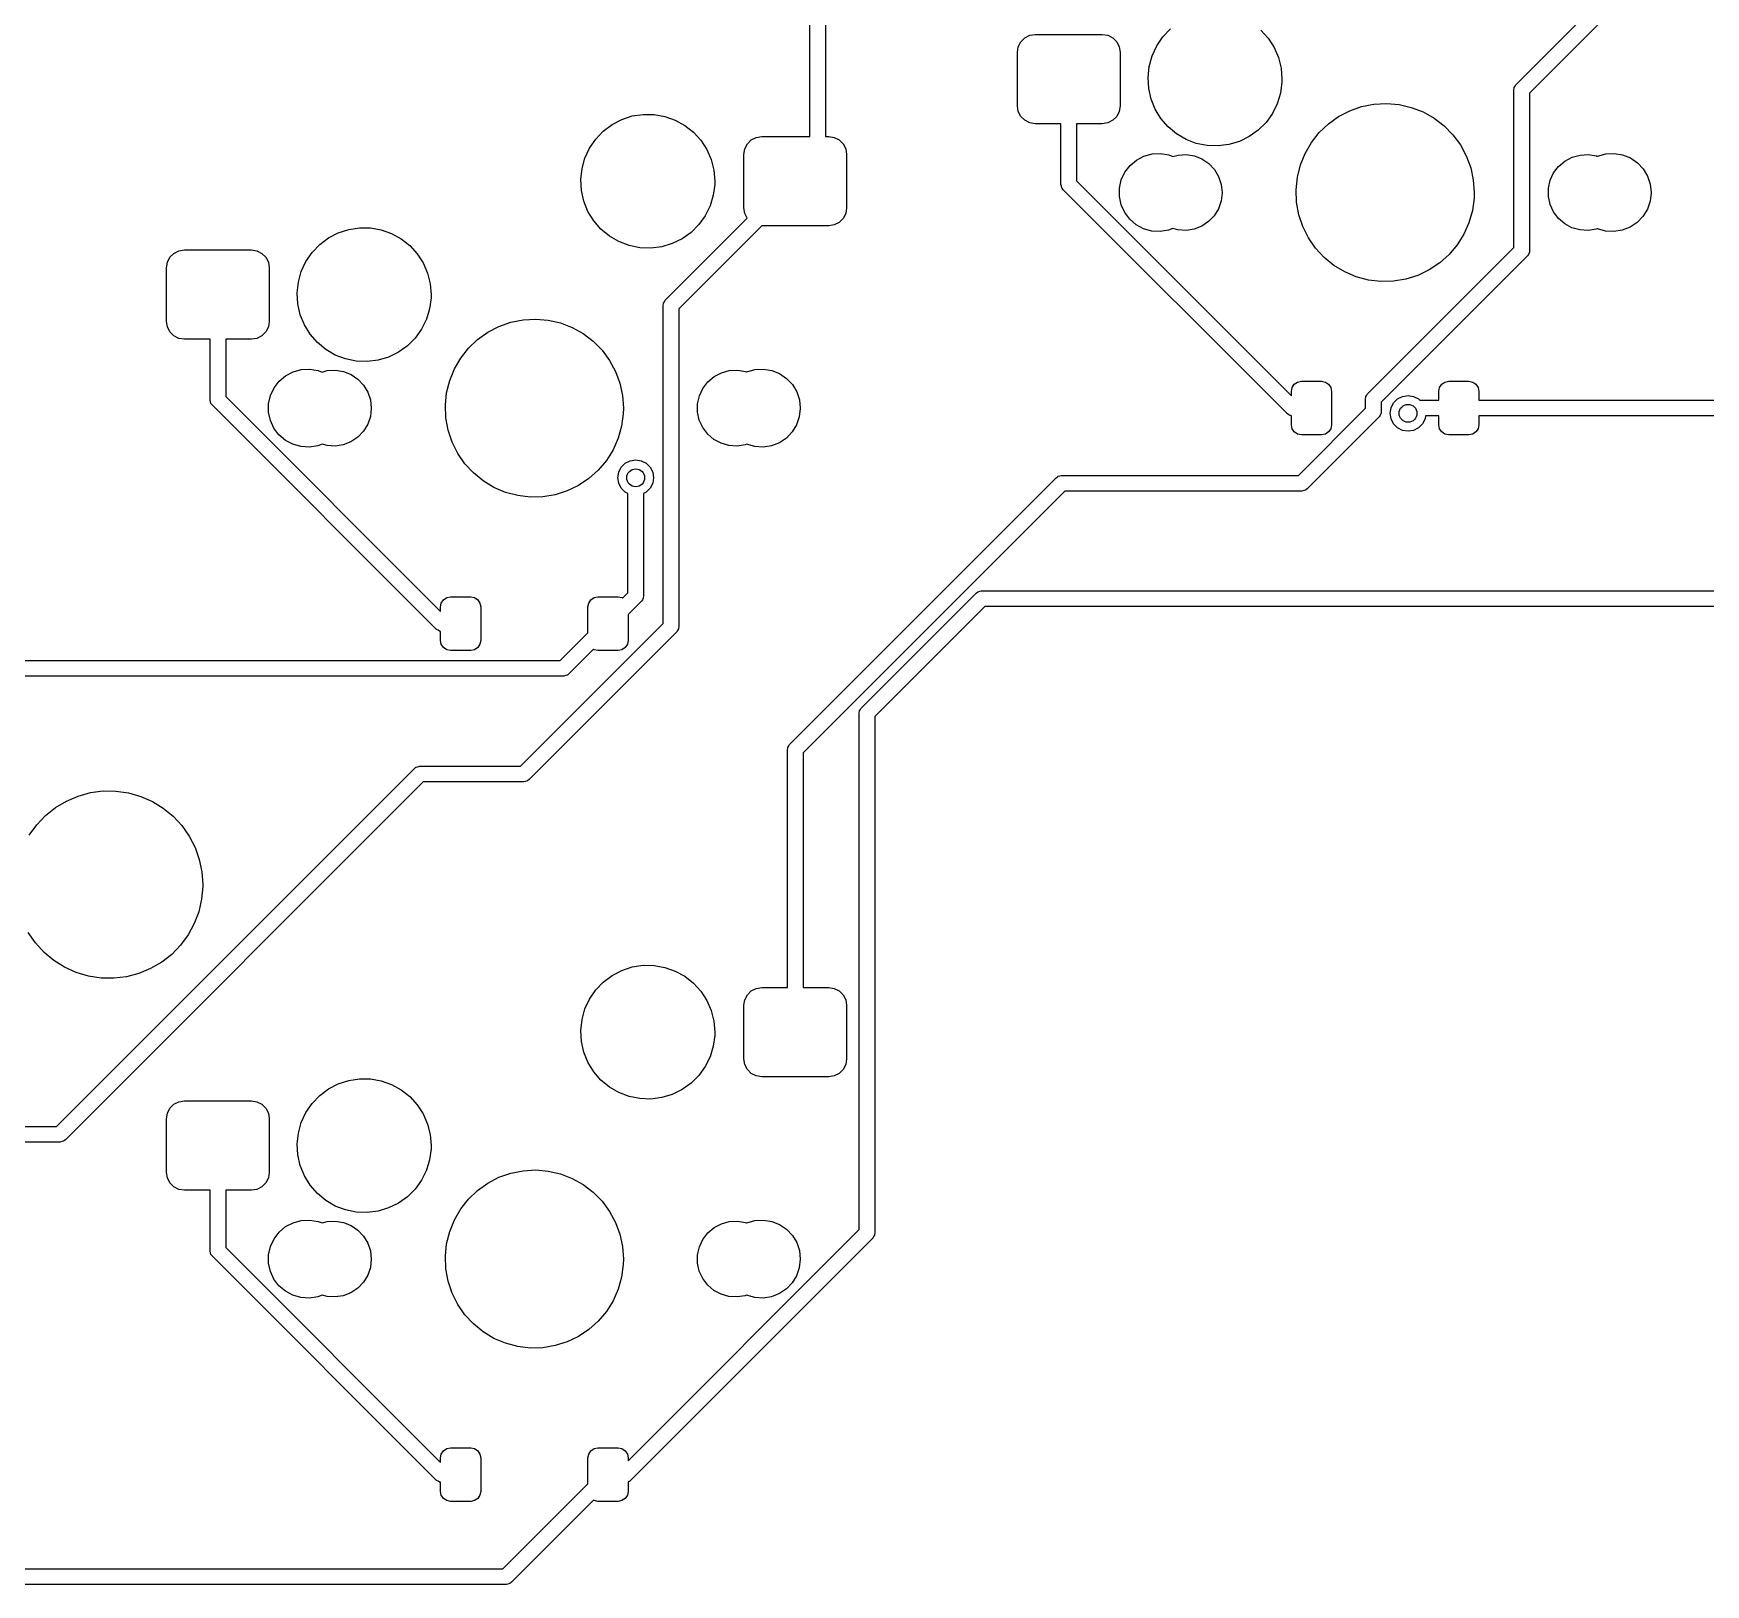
# Model space of a CAD drawing. Extents: x 50 to 376, y -141 to -43.
# Drawn here: x 262.08 to 299.52, y -137.59 to -102.86 of the extents above; entities that cross this region are included whole.
import ezdxf

# ---------------------------------------------------------------- set-up
doc = ezdxf.new("R2010")
doc.units = 0
doc.layers.add('BLACK', color=7, linetype='CONTINUOUS')

msp = doc.modelspace()

# ---------------------------------------------------------------- linework, layer by layer
at = {"layer": 'BLACK', "linetype": 'CONTINUOUS'}
for p, q in [((279.465, -105.172), (279.465, -88.122)), ((279.815, -88.122), (279.815, -105.172)), ((295.281, -104.005), (297.112, -102.175)), ((297.436, -102.346), (295.58, -104.202)), ((284.276, -102.962), (284.388, -102.906)), ((284.388, -102.906), (284.511, -102.886)), ((284.511, -102.886), (286.011, -102.886)), ((286.011, -102.886), (286.135, -102.906)), ((286.135, -102.906), (286.246, -102.962)), ((287.232, -103.145), (287.37, -102.942)), ((287.37, -102.942), (287.54, -102.764)), ((289.559, -102.789), (289.725, -102.971)), ((284.111, -103.286), (284.131, -103.162)), ((284.111, -104.486), (284.111, -103.286)), ((284.131, -103.162), (284.188, -103.051)), ((284.188, -103.051), (284.276, -102.962)), ((286.246, -102.962), (286.335, -103.051)), ((286.335, -103.051), (286.392, -103.162)), ((286.392, -103.162), (286.411, -103.286)), ((286.411, -103.286), (286.411, -104.486)), ((287.128, -103.368), (287.232, -103.145)), ((289.725, -102.971), (289.858, -103.177)), ((289.858, -103.177), (289.956, -103.403)), ((287.037, -103.849), (287.063, -103.605)), ((287.063, -103.605), (287.128, -103.368)), ((289.956, -103.403), (290.016, -103.641)), ((290.016, -103.641), (290.036, -103.886)), ((287.051, -104.095), (287.037, -103.849)), ((290.034, -103.959), (290.002, -104.203)), ((290.036, -103.886), (290.034, -103.959)), ((295.236, -104.086), (295.238, -104.081)), ((295.238, -104.077), (295.257, -104.045)), ((295.238, -104.081), (295.238, -104.077)), ((295.257, -104.045), (295.275, -104.012)), ((295.275, -104.012), (295.279, -104.009)), ((295.279, -104.009), (295.281, -104.005)), ((287.105, -104.335), (287.051, -104.095)), ((287.197, -104.562), (287.105, -104.335)), ((289.931, -104.438), (289.822, -104.659)), ((290.002, -104.203), (289.931, -104.438)), ((291.82, -104.503), (292.096, -104.448)), ((292.096, -104.448), (292.378, -104.432)), ((292.378, -104.432), (292.658, -104.457)), ((295.23, -104.129), (295.236, -104.086)), ((295.23, -107.654), (295.23, -104.129)), ((295.58, -104.202), (295.58, -107.727)), ((275.037, -104.903), (275.255, -104.789)), ((275.255, -104.789), (275.489, -104.713)), ((275.489, -104.713), (275.732, -104.676)), ((275.732, -104.676), (275.977, -104.679)), ((275.977, -104.679), (276.219, -104.722)), ((276.219, -104.722), (276.451, -104.804)), ((276.451, -104.804), (276.666, -104.923)), ((284.131, -104.61), (284.111, -104.486)), ((284.188, -104.721), (284.131, -104.61)), ((284.276, -104.81), (284.188, -104.721)), ((284.388, -104.866), (284.276, -104.81)), ((286.246, -104.81), (286.135, -104.866)), ((286.335, -104.721), (286.246, -104.81)), ((286.392, -104.61), (286.335, -104.721)), ((286.411, -104.486), (286.392, -104.61)), ((287.326, -104.772), (287.197, -104.562)), ((287.487, -104.958), (287.326, -104.772)), ((289.822, -104.659), (289.679, -104.858)), ((291.075, -104.89), (291.304, -104.726)), ((291.304, -104.726), (291.554, -104.596)), ((291.554, -104.596), (291.82, -104.503)), ((292.658, -104.457), (292.932, -104.52)), ((292.932, -104.52), (293.195, -104.622)), ((293.195, -104.622), (293.441, -104.759)), ((293.441, -104.759), (293.665, -104.93)), ((274.67, -105.228), (274.84, -105.05)), ((274.84, -105.05), (275.037, -104.903)), ((276.666, -104.923), (276.859, -105.075)), ((276.859, -105.075), (277.025, -105.257)), ((278.153, -105.248), (278.265, -105.192)), ((278.265, -105.192), (278.388, -105.172)), ((278.388, -105.172), (279.465, -105.172)), ((279.815, -105.172), (279.888, -105.172)), ((279.888, -105.172), (280.012, -105.192)), ((280.012, -105.192), (280.123, -105.248)), ((284.511, -104.886), (284.388, -104.866)), ((285.086, -104.886), (284.511, -104.886)), ((285.086, -106.24), (285.086, -104.886)), ((286.011, -104.886), (285.436, -104.886)), ((285.436, -104.886), (285.436, -106.167)), ((286.135, -104.866), (286.011, -104.886)), ((287.676, -105.115), (287.487, -104.958)), ((287.888, -105.239), (287.676, -105.115)), ((289.304, -105.174), (289.084, -105.283)), ((289.504, -105.032), (289.304, -105.174)), ((289.679, -104.858), (289.504, -105.032)), ((290.697, -105.305), (290.871, -105.084)), ((290.871, -105.084), (291.075, -104.89)), ((293.665, -104.93), (293.862, -105.131)), ((293.862, -105.131), (294.03, -105.358)), ((274.428, -105.654), (274.532, -105.431)), ((274.532, -105.431), (274.67, -105.228)), ((277.025, -105.257), (277.158, -105.463)), ((277.158, -105.463), (277.256, -105.689)), ((277.988, -105.572), (278.008, -105.448)), ((277.988, -106.772), (277.988, -105.572)), ((278.008, -105.448), (278.065, -105.337)), ((278.065, -105.337), (278.153, -105.248)), ((280.123, -105.248), (280.212, -105.337)), ((280.212, -105.337), (280.269, -105.448)), ((280.269, -105.448), (280.288, -105.572)), ((280.288, -105.572), (280.288, -106.772)), ((286.944, -105.612), (287.126, -105.562)), ((287.126, -105.562), (287.315, -105.552)), ((287.315, -105.552), (287.502, -105.583)), ((287.71, -105.587), (287.894, -105.577)), ((288.118, -105.326), (287.888, -105.239)), ((287.894, -105.577), (288.075, -105.607)), ((288.359, -105.375), (288.118, -105.326)), ((288.604, -105.384), (288.359, -105.375)), ((288.848, -105.353), (288.604, -105.384)), ((289.084, -105.283), (288.848, -105.353)), ((290.45, -105.81), (290.556, -105.549)), ((290.556, -105.549), (290.697, -105.305)), ((294.03, -105.358), (294.163, -105.605)), ((296.71, -105.587), (296.894, -105.577)), ((296.894, -105.577), (297.075, -105.607)), ((297.104, -105.612), (297.286, -105.562)), ((297.286, -105.562), (297.475, -105.552)), ((297.475, -105.552), (297.662, -105.583)), ((274.337, -106.135), (274.363, -105.891)), ((274.363, -105.891), (274.428, -105.654)), ((277.256, -105.689), (277.316, -105.927)), ((277.316, -105.927), (277.336, -106.172)), ((286.518, -105.973), (286.633, -105.823)), ((286.633, -105.823), (286.777, -105.701)), ((286.777, -105.701), (286.944, -105.612)), ((287.502, -105.583), (287.592, -105.619)), ((287.592, -105.619), (287.71, -105.587)), ((288.075, -105.607), (288.245, -105.675)), ((288.245, -105.675), (288.397, -105.779)), ((288.397, -105.779), (288.523, -105.912)), ((288.523, -105.912), (288.618, -106.069)), ((290.382, -106.083), (290.45, -105.81)), ((294.163, -105.605), (294.261, -105.87)), ((294.261, -105.87), (294.32, -106.145)), ((296.119, -105.986), (296.231, -105.84)), ((296.231, -105.84), (296.371, -105.721)), ((296.371, -105.721), (296.533, -105.636)), ((296.533, -105.636), (296.71, -105.587)), ((297.075, -105.607), (297.097, -105.616)), ((297.097, -105.616), (297.104, -105.612)), ((297.662, -105.583), (297.837, -105.653)), ((297.837, -105.653), (297.993, -105.76)), ((297.993, -105.76), (298.123, -105.897)), ((298.123, -105.897), (298.221, -106.059)), ((274.351, -106.381), (274.337, -106.135)), ((277.334, -106.245), (277.302, -106.489)), ((277.336, -106.172), (277.334, -106.245)), ((285.087, -106.244), (285.086, -106.24)), ((285.086, -106.249), (285.087, -106.244)), ((285.097, -106.285), (285.086, -106.249)), ((285.106, -106.321), (285.097, -106.285)), ((285.109, -106.324), (285.106, -106.321)), ((285.111, -106.329), (285.109, -106.324)), ((285.436, -106.167), (290.246, -110.977)), ((286.396, -106.517), (286.397, -106.328)), ((286.397, -106.328), (286.438, -106.144)), ((286.438, -106.144), (286.518, -105.973)), ((288.618, -106.069), (288.676, -106.243)), ((288.676, -106.243), (288.696, -106.426)), ((290.353, -106.363), (290.382, -106.083)), ((294.32, -106.145), (294.34, -106.426)), ((296.001, -106.331), (296.042, -106.152)), ((296.042, -106.152), (296.119, -105.986)), ((298.221, -106.059), (298.281, -106.238)), ((298.281, -106.238), (298.301, -106.426)), ((274.405, -106.621), (274.351, -106.381)), ((274.497, -106.848), (274.405, -106.621)), ((277.302, -106.489), (277.231, -106.724)), ((285.137, -106.364), (285.111, -106.329)), ((290.15, -111.376), (285.137, -106.364)), ((286.436, -106.702), (286.396, -106.517)), ((286.515, -106.874), (286.436, -106.702)), ((288.675, -106.614), (288.615, -106.788)), ((288.696, -106.432), (288.675, -106.614)), ((288.696, -106.426), (288.696, -106.432)), ((290.364, -106.645), (290.353, -106.363)), ((290.415, -106.922), (290.364, -106.645)), ((294.336, -106.551), (294.299, -106.83)), ((294.34, -106.426), (294.336, -106.551)), ((296.001, -106.515), (296.001, -106.331)), ((296.04, -106.694), (296.001, -106.515)), ((296.116, -106.861), (296.04, -106.694)), ((298.279, -106.62), (298.218, -106.799)), ((298.301, -106.432), (298.279, -106.62)), ((298.301, -106.426), (298.301, -106.432)), ((274.626, -107.058), (274.497, -106.848)), ((274.787, -107.244), (274.626, -107.058)), ((276.231, -108.831), (278.062, -107.001)), ((277.122, -106.945), (276.979, -107.144)), ((277.231, -106.724), (277.122, -106.945)), ((278.008, -106.896), (277.988, -106.772)), ((278.062, -107.001), (278.008, -106.896)), ((280.212, -107.007), (280.123, -107.096)), ((280.269, -106.896), (280.212, -107.007)), ((280.288, -106.772), (280.269, -106.896)), ((286.628, -107.025), (286.515, -106.874)), ((286.772, -107.148), (286.628, -107.025)), ((288.52, -106.945), (288.393, -107.077)), ((288.615, -106.788), (288.52, -106.945)), ((290.504, -107.189), (290.415, -106.922)), ((294.299, -106.83), (294.222, -107.101)), ((296.227, -107.008), (296.116, -106.861)), ((296.366, -107.127), (296.227, -107.008)), ((298.119, -106.96), (297.989, -107.096)), ((298.218, -106.799), (298.119, -106.96)), ((268.49, -107.59), (268.687, -107.443)), ((268.687, -107.443), (268.905, -107.329)), ((268.905, -107.329), (269.139, -107.253)), ((269.139, -107.253), (269.382, -107.216)), ((269.382, -107.216), (269.627, -107.219)), ((269.627, -107.219), (269.869, -107.262)), ((269.869, -107.262), (270.101, -107.344)), ((270.101, -107.344), (270.316, -107.463)), ((274.976, -107.401), (274.787, -107.244)), ((275.188, -107.525), (274.976, -107.401)), ((278.386, -107.172), (276.53, -109.027)), ((276.804, -107.318), (276.604, -107.46)), ((276.979, -107.144), (276.804, -107.318)), ((278.388, -107.172), (278.386, -107.172)), ((279.888, -107.172), (278.388, -107.172)), ((280.012, -107.152), (279.888, -107.172)), ((280.123, -107.096), (280.012, -107.152)), ((286.938, -107.237), (286.772, -107.148)), ((287.12, -107.289), (286.938, -107.237)), ((287.309, -107.3), (287.12, -107.289)), ((287.496, -107.27), (287.309, -107.3)), ((287.593, -107.232), (287.496, -107.27)), ((287.704, -107.264), (287.593, -107.232)), ((287.888, -107.275), (287.704, -107.264)), ((288.069, -107.246), (287.888, -107.275)), ((288.24, -107.179), (288.069, -107.246)), ((288.393, -107.077), (288.24, -107.179)), ((290.63, -107.441), (290.504, -107.189)), ((290.79, -107.673), (290.63, -107.441)), ((294.108, -107.359), (293.959, -107.598)), ((294.222, -107.101), (294.108, -107.359)), ((296.528, -107.214), (296.366, -107.127)), ((296.704, -107.264), (296.528, -107.214)), ((296.888, -107.275), (296.704, -107.264)), ((297.069, -107.246), (296.888, -107.275)), ((297.096, -107.236), (297.069, -107.246)), ((297.098, -107.237), (297.096, -107.236)), ((297.28, -107.289), (297.098, -107.237)), ((297.469, -107.3), (297.28, -107.289)), ((297.656, -107.27), (297.469, -107.3)), ((297.832, -107.201), (297.656, -107.27)), ((297.989, -107.096), (297.832, -107.201)), ((265.138, -107.877), (265.226, -107.788)), ((265.226, -107.788), (265.338, -107.732)), ((265.338, -107.732), (265.461, -107.712)), ((265.461, -107.712), (266.961, -107.712)), ((266.961, -107.712), (267.085, -107.732)), ((267.085, -107.732), (267.196, -107.788)), ((267.196, -107.788), (267.285, -107.877)), ((268.182, -107.971), (268.32, -107.768)), ((268.32, -107.768), (268.49, -107.59)), ((270.316, -107.463), (270.509, -107.615)), ((270.509, -107.615), (270.675, -107.797)), ((270.675, -107.797), (270.808, -108.003)), ((275.418, -107.612), (275.188, -107.525)), ((275.659, -107.661), (275.418, -107.612)), ((275.904, -107.67), (275.659, -107.661)), ((276.148, -107.639), (275.904, -107.67)), ((276.384, -107.569), (276.148, -107.639)), ((276.604, -107.46), (276.384, -107.569)), ((290.981, -107.879), (290.79, -107.673)), ((291.96, -110.924), (295.23, -107.654)), ((293.778, -107.814), (293.568, -108.001)), ((293.959, -107.598), (293.778, -107.814)), ((295.553, -107.811), (295.535, -107.844)), ((295.572, -107.779), (295.553, -107.811)), ((295.575, -107.77), (295.572, -107.775)), ((295.572, -107.775), (295.572, -107.779)), ((295.58, -107.727), (295.575, -107.77)), ((265.061, -108.112), (265.081, -107.988)), ((265.061, -109.312), (265.061, -108.112)), ((265.081, -107.988), (265.138, -107.877)), ((267.285, -107.877), (267.342, -107.988)), ((267.342, -107.988), (267.361, -108.112)), ((267.361, -108.112), (267.361, -109.312)), ((268.013, -108.431), (268.078, -108.194)), ((268.078, -108.194), (268.182, -107.971)), ((270.808, -108.003), (270.906, -108.229)), ((291.2, -108.057), (290.981, -107.879)), ((291.441, -108.203), (291.2, -108.057)), ((295.529, -107.851), (292.259, -111.12)), ((293.334, -108.158), (293.08, -108.28)), ((293.568, -108.001), (293.334, -108.158)), ((295.531, -107.847), (295.529, -107.851)), ((295.535, -107.844), (295.531, -107.847)), ((267.987, -108.675), (268.013, -108.431)), ((270.906, -108.229), (270.966, -108.467)), ((270.966, -108.467), (270.986, -108.712)), ((291.7, -108.312), (291.441, -108.203)), ((291.973, -108.385), (291.7, -108.312)), ((292.252, -108.418), (291.973, -108.385)), ((292.534, -108.411), (292.252, -108.418)), ((292.812, -108.365), (292.534, -108.411)), ((293.08, -108.28), (292.812, -108.365)), ((268.001, -108.921), (267.987, -108.675)), ((268.055, -109.161), (268.001, -108.921)), ((270.984, -108.785), (270.952, -109.029)), ((270.986, -108.712), (270.984, -108.785)), ((276.18, -108.955), (276.186, -108.911)), ((276.186, -108.911), (276.188, -108.907)), ((276.188, -108.903), (276.208, -108.871)), ((276.188, -108.907), (276.188, -108.903)), ((276.208, -108.871), (276.225, -108.838)), ((276.225, -108.838), (276.229, -108.835)), ((276.229, -108.835), (276.231, -108.831)), ((265.081, -109.436), (265.061, -109.312)), ((267.361, -109.312), (267.342, -109.436)), ((268.147, -109.388), (268.055, -109.161)), ((270.881, -109.264), (270.772, -109.485)), ((270.952, -109.029), (270.881, -109.264)), ((272.77, -109.329), (273.046, -109.274)), ((273.046, -109.274), (273.328, -109.258)), ((273.328, -109.258), (273.608, -109.283)), ((273.608, -109.283), (273.882, -109.346)), ((276.18, -116.072), (276.18, -108.955)), ((276.53, -109.027), (276.53, -116.145)), ((265.138, -109.547), (265.081, -109.436)), ((265.226, -109.636), (265.138, -109.547)), ((265.338, -109.692), (265.226, -109.636)), ((265.461, -109.712), (265.338, -109.692)), ((267.085, -109.692), (266.961, -109.712)), ((267.196, -109.636), (267.085, -109.692)), ((267.285, -109.547), (267.196, -109.636)), ((267.342, -109.436), (267.285, -109.547)), ((268.276, -109.598), (268.147, -109.388)), ((268.437, -109.784), (268.276, -109.598)), ((270.629, -109.684), (270.454, -109.858)), ((270.772, -109.485), (270.629, -109.684)), ((272.025, -109.716), (272.254, -109.552)), ((272.254, -109.552), (272.504, -109.422)), ((272.504, -109.422), (272.77, -109.329)), ((273.882, -109.346), (274.145, -109.448)), ((274.145, -109.448), (274.391, -109.585)), ((274.391, -109.585), (274.615, -109.756)), ((266.036, -109.712), (265.461, -109.712)), ((266.036, -111.066), (266.036, -109.712)), ((266.961, -109.712), (266.386, -109.712)), ((266.386, -109.712), (266.386, -110.993)), ((268.626, -109.941), (268.437, -109.784)), ((268.838, -110.065), (268.626, -109.941)), ((269.068, -110.152), (268.838, -110.065)), ((270.254, -110), (270.034, -110.109)), ((270.454, -109.858), (270.254, -110)), ((271.647, -110.131), (271.821, -109.91)), ((271.821, -109.91), (272.025, -109.716)), ((274.615, -109.756), (274.812, -109.957)), ((274.812, -109.957), (274.98, -110.184)), ((267.727, -110.527), (267.894, -110.438)), ((267.894, -110.438), (268.076, -110.388)), ((268.076, -110.388), (268.265, -110.378)), ((268.265, -110.378), (268.452, -110.409)), ((268.452, -110.409), (268.542, -110.445)), ((268.542, -110.445), (268.66, -110.413)), ((268.66, -110.413), (268.844, -110.403)), ((268.844, -110.403), (269.025, -110.433)), ((269.025, -110.433), (269.195, -110.501)), ((269.309, -110.201), (269.068, -110.152)), ((269.554, -110.21), (269.309, -110.201)), ((269.798, -110.179), (269.554, -110.21)), ((270.034, -110.109), (269.798, -110.179)), ((271.4, -110.636), (271.506, -110.375)), ((271.506, -110.375), (271.647, -110.131)), ((274.98, -110.184), (275.113, -110.431)), ((275.113, -110.431), (275.211, -110.696)), ((277.483, -110.462), (277.66, -110.413)), ((277.66, -110.413), (277.844, -110.403)), ((277.844, -110.403), (278.025, -110.433)), ((278.025, -110.433), (278.047, -110.442)), ((278.047, -110.442), (278.054, -110.438)), ((278.054, -110.438), (278.236, -110.388)), ((278.236, -110.388), (278.425, -110.378)), ((278.425, -110.378), (278.612, -110.409)), ((278.612, -110.409), (278.787, -110.479)), ((267.388, -110.97), (267.468, -110.799)), ((267.468, -110.799), (267.583, -110.649)), ((267.583, -110.649), (267.727, -110.527)), ((269.195, -110.501), (269.347, -110.605)), ((269.347, -110.605), (269.473, -110.738)), ((269.473, -110.738), (269.568, -110.895)), ((271.332, -110.909), (271.4, -110.636)), ((275.211, -110.696), (275.27, -110.971)), ((276.992, -110.978), (277.069, -110.812)), ((277.069, -110.812), (277.181, -110.666)), ((277.181, -110.666), (277.321, -110.547)), ((277.321, -110.547), (277.483, -110.462)), ((278.787, -110.479), (278.943, -110.586)), ((278.943, -110.586), (279.073, -110.723)), ((279.073, -110.723), (279.171, -110.885)), ((290.246, -110.877), (290.263, -110.791)), ((290.263, -110.791), (290.312, -110.718)), ((290.312, -110.718), (290.385, -110.669)), ((290.385, -110.669), (290.471, -110.652)), ((290.471, -110.652), (290.921, -110.652)), ((290.921, -110.652), (291.007, -110.669)), ((291.007, -110.669), (291.08, -110.718)), ((291.08, -110.718), (291.129, -110.791)), ((291.129, -110.791), (291.146, -110.877)), ((293.546, -110.877), (293.563, -110.791)), ((293.563, -110.791), (293.612, -110.718)), ((293.612, -110.718), (293.685, -110.669)), ((293.685, -110.669), (293.771, -110.652)), ((293.771, -110.652), (294.221, -110.652)), ((294.221, -110.652), (294.307, -110.669)), ((294.307, -110.669), (294.38, -110.718)), ((294.38, -110.718), (294.429, -110.791)), ((294.429, -110.791), (294.446, -110.877)), ((266.037, -111.07), (266.036, -111.066)), ((266.036, -111.075), (266.037, -111.07)), ((266.047, -111.111), (266.036, -111.075)), ((266.056, -111.147), (266.047, -111.111)), ((266.059, -111.15), (266.056, -111.147)), ((266.061, -111.155), (266.059, -111.15)), ((266.087, -111.19), (266.061, -111.155)), ((271.1, -116.202), (266.087, -111.19)), ((266.386, -110.993), (271.196, -115.803)), ((267.346, -111.343), (267.347, -111.154)), ((267.347, -111.154), (267.388, -110.97)), ((269.568, -110.895), (269.626, -111.069)), ((269.626, -111.069), (269.646, -111.252)), ((271.303, -111.189), (271.332, -110.909)), ((271.314, -111.471), (271.303, -111.189)), ((275.27, -110.971), (275.29, -111.252)), ((276.951, -111.157), (276.992, -110.978)), ((276.951, -111.341), (276.951, -111.157)), ((279.171, -110.885), (279.231, -111.064)), ((279.231, -111.064), (279.251, -111.252)), ((290.246, -110.977), (290.246, -110.877)), ((291.146, -110.877), (291.146, -111.627)), ((291.909, -111.048), (291.914, -111.004)), ((291.909, -111.256), (291.909, -111.048)), ((291.914, -111.004), (291.917, -111)), ((291.917, -110.996), (291.936, -110.964)), ((291.917, -111), (291.917, -110.996)), ((291.936, -110.964), (291.954, -110.931)), ((291.954, -110.931), (291.958, -110.928)), ((291.958, -110.928), (291.96, -110.924)), ((292.259, -111.12), (292.259, -111.328)), ((292.479, -111.245), (292.536, -111.134)), ((292.536, -111.134), (292.624, -111.045)), ((292.624, -111.045), (292.736, -110.989)), ((292.736, -110.989), (292.859, -110.969)), ((292.859, -110.969), (292.983, -110.989)), ((292.983, -110.989), (293.094, -111.045)), ((293.094, -111.045), (293.126, -111.077)), ((293.126, -111.077), (293.546, -111.077)), ((293.546, -111.077), (293.546, -110.877)), ((294.446, -110.877), (294.446, -111.077)), ((294.446, -111.077), (301.036, -111.077)), ((267.386, -111.528), (267.346, -111.343)), ((267.465, -111.7), (267.386, -111.528)), ((269.625, -111.44), (269.565, -111.614)), ((269.646, -111.258), (269.625, -111.44)), ((269.646, -111.252), (269.646, -111.258)), ((271.365, -111.748), (271.314, -111.471)), ((275.286, -111.377), (275.249, -111.656)), ((275.29, -111.252), (275.286, -111.377)), ((276.99, -111.52), (276.951, -111.341)), ((277.066, -111.687), (276.99, -111.52)), ((279.229, -111.446), (279.168, -111.625)), ((279.251, -111.258), (279.229, -111.446)), ((279.251, -111.252), (279.251, -111.258)), ((290.154, -111.378), (290.15, -111.376)), ((290.156, -111.382), (290.154, -111.378)), ((290.189, -111.4), (290.156, -111.382)), ((290.221, -111.419), (290.189, -111.4)), ((290.226, -111.419), (290.221, -111.419)), ((290.23, -111.422), (290.226, -111.419)), ((290.246, -111.424), (290.23, -111.422)), ((290.246, -111.627), (290.246, -111.424)), ((290.405, -112.759), (291.909, -111.256)), ((292.208, -111.452), (290.602, -113.058)), ((292.21, -111.448), (292.208, -111.452)), ((292.214, -111.445), (292.21, -111.448)), ((292.232, -111.412), (292.214, -111.445)), ((292.251, -111.38), (292.232, -111.412)), ((292.254, -111.372), (292.251, -111.376)), ((292.251, -111.376), (292.251, -111.38)), ((292.259, -111.328), (292.254, -111.372)), ((292.459, -111.369), (292.479, -111.245)), ((292.479, -111.493), (292.459, -111.369)), ((292.536, -111.604), (292.479, -111.493)), ((293.24, -111.493), (293.183, -111.604)), ((293.25, -111.427), (293.24, -111.493)), ((293.546, -111.427), (293.25, -111.427)), ((293.546, -111.627), (293.546, -111.427)), ((300.964, -111.427), (294.446, -111.427)), ((294.446, -111.427), (294.446, -111.627)), ((267.578, -111.851), (267.465, -111.7)), ((267.722, -111.974), (267.578, -111.851)), ((269.343, -111.903), (269.19, -112.005)), ((269.47, -111.771), (269.343, -111.903)), ((269.565, -111.614), (269.47, -111.771)), ((271.454, -112.015), (271.365, -111.748)), ((275.172, -111.927), (275.058, -112.185)), ((275.249, -111.656), (275.172, -111.927)), ((277.177, -111.834), (277.066, -111.687)), ((277.316, -111.953), (277.177, -111.834)), ((278.939, -111.922), (278.782, -112.027)), ((279.069, -111.786), (278.939, -111.922)), ((279.168, -111.625), (279.069, -111.786)), ((290.263, -111.713), (290.246, -111.627)), ((290.312, -111.786), (290.263, -111.713)), ((290.385, -111.835), (290.312, -111.786)), ((290.471, -111.852), (290.385, -111.835)), ((290.921, -111.852), (290.471, -111.852)), ((291.007, -111.835), (290.921, -111.852)), ((291.08, -111.786), (291.007, -111.835)), ((291.129, -111.713), (291.08, -111.786)), ((291.146, -111.627), (291.129, -111.713)), ((292.624, -111.693), (292.536, -111.604)), ((292.736, -111.75), (292.624, -111.693)), ((292.859, -111.769), (292.736, -111.75)), ((292.983, -111.75), (292.859, -111.769)), ((293.094, -111.693), (292.983, -111.75)), ((293.183, -111.604), (293.094, -111.693)), ((293.563, -111.713), (293.546, -111.627)), ((293.612, -111.786), (293.563, -111.713)), ((293.685, -111.835), (293.612, -111.786)), ((293.771, -111.852), (293.685, -111.835)), ((294.221, -111.852), (293.771, -111.852)), ((294.307, -111.835), (294.221, -111.852)), ((294.38, -111.786), (294.307, -111.835)), ((294.429, -111.713), (294.38, -111.786)), ((294.446, -111.627), (294.429, -111.713)), ((267.888, -112.063), (267.722, -111.974)), ((268.07, -112.115), (267.888, -112.063)), ((268.259, -112.126), (268.07, -112.115)), ((268.446, -112.096), (268.259, -112.126)), ((268.543, -112.058), (268.446, -112.096)), ((268.654, -112.09), (268.543, -112.058)), ((268.838, -112.101), (268.654, -112.09)), ((269.019, -112.072), (268.838, -112.101)), ((269.19, -112.005), (269.019, -112.072)), ((271.58, -112.267), (271.454, -112.015)), ((271.74, -112.499), (271.58, -112.267)), ((275.058, -112.185), (274.909, -112.424)), ((277.478, -112.04), (277.316, -111.953)), ((277.654, -112.09), (277.478, -112.04)), ((277.838, -112.101), (277.654, -112.09)), ((278.019, -112.072), (277.838, -112.101)), ((278.046, -112.062), (278.019, -112.072)), ((278.048, -112.063), (278.046, -112.062)), ((278.23, -112.115), (278.048, -112.063)), ((278.419, -112.126), (278.23, -112.115)), ((278.606, -112.096), (278.419, -112.126)), ((278.782, -112.027), (278.606, -112.096)), ((271.931, -112.705), (271.74, -112.499)), ((274.728, -112.64), (274.518, -112.827)), ((274.909, -112.424), (274.728, -112.64)), ((275.166, -112.812), (275.186, -112.688)), ((275.186, -112.688), (275.242, -112.577)), ((275.242, -112.577), (275.331, -112.488)), ((275.331, -112.488), (275.442, -112.431)), ((275.442, -112.431), (275.566, -112.412)), ((275.566, -112.412), (275.69, -112.431)), ((275.69, -112.431), (275.801, -112.488)), ((275.801, -112.488), (275.89, -112.577)), ((275.89, -112.577), (275.947, -112.688)), ((275.947, -112.688), (275.966, -112.812)), ((272.15, -112.883), (271.931, -112.705)), ((272.391, -113.029), (272.15, -112.883)), ((272.65, -113.138), (272.391, -113.029)), ((274.284, -112.984), (274.03, -113.106)), ((274.518, -112.827), (274.284, -112.984)), ((275.186, -112.935), (275.166, -112.812)), ((275.242, -113.047), (275.186, -112.935)), ((275.331, -113.135), (275.242, -113.047)), ((275.89, -113.047), (275.801, -113.135)), ((275.947, -112.935), (275.89, -113.047)), ((275.966, -112.812), (275.947, -112.935)), ((279.014, -118.776), (284.98, -112.81)), ((284.98, -112.81), (285.015, -112.784)), ((285.015, -112.784), (285.019, -112.782)), ((285.019, -112.782), (285.023, -112.779)), ((285.023, -112.779), (285.059, -112.77)), ((285.059, -112.77), (285.095, -112.759)), ((285.095, -112.759), (285.099, -112.76)), ((285.099, -112.76), (285.104, -112.759)), ((285.104, -112.759), (290.405, -112.759)), ((290.602, -113.058), (290.567, -113.085)), ((272.923, -113.211), (272.65, -113.138)), ((273.202, -113.244), (272.923, -113.211)), ((273.484, -113.237), (273.202, -113.244)), ((273.762, -113.191), (273.484, -113.237)), ((274.03, -113.106), (273.762, -113.191)), ((275.391, -113.166), (275.331, -113.135)), ((275.391, -115.386), (275.391, -113.166)), ((275.801, -113.135), (275.741, -113.166)), ((275.741, -113.166), (275.741, -115.458)), ((285.176, -113.109), (279.313, -118.972)), ((290.478, -113.109), (285.176, -113.109)), ((290.482, -113.108), (290.478, -113.109)), ((290.487, -113.109), (290.482, -113.108)), ((290.523, -113.098), (290.487, -113.109)), ((290.559, -113.089), (290.523, -113.098)), ((290.562, -113.086), (290.559, -113.089)), ((290.567, -113.085), (290.562, -113.086)), ((271.196, -115.703), (271.213, -115.617)), ((271.213, -115.617), (271.262, -115.544)), ((271.262, -115.544), (271.335, -115.495)), ((271.335, -115.495), (271.421, -115.478)), ((271.421, -115.478), (271.871, -115.478)), ((271.871, -115.478), (271.957, -115.495)), ((271.957, -115.495), (272.03, -115.544)), ((272.03, -115.544), (272.079, -115.617)), ((272.079, -115.617), (272.096, -115.703)), ((274.496, -115.703), (274.513, -115.617)), ((274.513, -115.617), (274.562, -115.544)), ((274.562, -115.544), (274.635, -115.495)), ((274.635, -115.495), (274.721, -115.478)), ((274.721, -115.478), (275.171, -115.478)), ((275.171, -115.478), (275.257, -115.495)), ((275.257, -115.495), (275.272, -115.505)), ((275.272, -115.505), (275.391, -115.386)), ((275.69, -115.582), (275.396, -115.875)), ((275.692, -115.578), (275.69, -115.582)), ((275.696, -115.575), (275.692, -115.578)), ((275.714, -115.542), (275.696, -115.575)), ((275.733, -115.51), (275.714, -115.542)), ((275.736, -115.502), (275.733, -115.506)), ((275.733, -115.506), (275.733, -115.51)), ((275.741, -115.458), (275.736, -115.502)), ((280.622, -117.959), (283.188, -115.393)), ((283.188, -115.393), (283.223, -115.367)), ((283.223, -115.367), (283.227, -115.365)), ((283.227, -115.365), (283.231, -115.362)), ((283.231, -115.362), (283.267, -115.353)), ((283.267, -115.353), (283.302, -115.342)), ((283.302, -115.342), (283.307, -115.343)), ((283.307, -115.343), (283.312, -115.342)), ((283.312, -115.342), (302.89, -115.342)), ((271.196, -115.803), (271.196, -115.703)), ((272.096, -115.703), (272.096, -116.453)), ((274.496, -116.281), (274.496, -115.703)), ((275.396, -115.875), (275.396, -116.453)), ((283.384, -115.692), (280.921, -118.156)), ((302.817, -115.692), (283.384, -115.692)), ((271.104, -116.204), (271.1, -116.202)), ((271.106, -116.208), (271.104, -116.204)), ((271.139, -116.226), (271.106, -116.208)), ((271.171, -116.245), (271.139, -116.226)), ((271.176, -116.245), (271.171, -116.245)), ((271.18, -116.248), (271.176, -116.245)), ((271.196, -116.25), (271.18, -116.248)), ((271.196, -116.453), (271.196, -116.25)), ((272.983, -119.27), (276.18, -116.072)), ((276.479, -116.268), (273.179, -119.568)), ((273.874, -116.903), (274.496, -116.281)), ((276.481, -116.264), (276.479, -116.268)), ((276.485, -116.262), (276.481, -116.264)), ((276.503, -116.229), (276.485, -116.262)), ((276.522, -116.197), (276.503, -116.229)), ((276.525, -116.188), (276.522, -116.192)), ((276.522, -116.192), (276.522, -116.197)), ((276.53, -116.145), (276.525, -116.188)), ((271.213, -116.539), (271.196, -116.453)), ((271.262, -116.612), (271.213, -116.539)), ((271.335, -116.661), (271.262, -116.612)), ((271.421, -116.678), (271.335, -116.661)), ((271.871, -116.678), (271.421, -116.678)), ((271.957, -116.661), (271.871, -116.678)), ((272.03, -116.612), (271.957, -116.661)), ((272.079, -116.539), (272.03, -116.612)), ((272.096, -116.453), (272.079, -116.539)), ((274.621, -116.651), (274.07, -117.202)), ((274.635, -116.661), (274.621, -116.651)), ((274.721, -116.678), (274.635, -116.661)), ((275.171, -116.678), (274.721, -116.678)), ((275.257, -116.661), (275.171, -116.678)), ((275.33, -116.612), (275.257, -116.661)), ((275.379, -116.539), (275.33, -116.612)), ((275.396, -116.453), (275.379, -116.539)), ((261.795, -116.903), (273.874, -116.903)), ((273.946, -117.253), (261.692, -117.253)), ((273.951, -117.252), (273.946, -117.253)), ((273.955, -117.253), (273.951, -117.252)), ((273.991, -117.242), (273.955, -117.253)), ((274.027, -117.233), (273.991, -117.242)), ((274.031, -117.23), (274.027, -117.233)), ((274.035, -117.229), (274.031, -117.23)), ((274.07, -117.202), (274.035, -117.229)), ((280.571, -118.083), (280.576, -118.04)), ((280.571, -129.644), (280.571, -118.083)), ((280.576, -118.04), (280.578, -118.036)), ((280.578, -118.036), (280.579, -118.031)), ((280.579, -118.031), (280.598, -117.999)), ((280.598, -117.999), (280.616, -117.966)), ((280.616, -117.966), (280.619, -117.963)), ((280.619, -117.963), (280.622, -117.959)), ((280.921, -118.156), (280.921, -129.716)), ((278.963, -118.9), (278.969, -118.856)), ((278.963, -124.222), (278.963, -118.9)), ((278.969, -118.856), (278.971, -118.852)), ((278.971, -118.847), (278.991, -118.815)), ((278.971, -118.852), (278.971, -118.847)), ((278.991, -118.815), (279.008, -118.783)), ((279.008, -118.783), (279.012, -118.78)), ((279.012, -118.78), (279.014, -118.776)), ((279.313, -118.972), (279.313, -124.222)), ((262.598, -127.333), (270.611, -119.321)), ((270.611, -119.321), (270.645, -119.294)), ((270.645, -119.294), (270.65, -119.293)), ((270.65, -119.293), (270.653, -119.29)), ((270.653, -119.29), (270.689, -119.281)), ((270.689, -119.281), (270.725, -119.27)), ((270.725, -119.27), (270.73, -119.271)), ((270.73, -119.271), (270.734, -119.27)), ((270.734, -119.27), (272.983, -119.27)), ((270.807, -119.62), (262.795, -127.632)), ((273.055, -119.62), (270.807, -119.62)), ((273.06, -119.618), (273.055, -119.62)), ((273.064, -119.619), (273.06, -119.618)), ((273.1, -119.609), (273.064, -119.619)), ((273.136, -119.6), (273.1, -119.609)), ((273.14, -119.597), (273.136, -119.6)), ((273.144, -119.595), (273.14, -119.597)), ((273.179, -119.568), (273.144, -119.595)), ((262.573, -120.196), (262.818, -120.049)), ((262.818, -120.049), (263.081, -119.937)), ((263.081, -119.937), (263.356, -119.861)), ((263.356, -119.861), (263.639, -119.824)), ((263.639, -119.824), (263.925, -119.826)), ((263.925, -119.826), (264.208, -119.866)), ((264.208, -119.866), (264.483, -119.944)), ((264.483, -119.944), (264.744, -120.059)), ((264.744, -120.059), (264.988, -120.208)), ((262.153, -120.581), (262.35, -120.374)), ((262.35, -120.374), (262.573, -120.196)), ((264.988, -120.208), (265.209, -120.389)), ((265.209, -120.389), (265.403, -120.598)), ((261.986, -120.813), (262.153, -120.581)), ((265.403, -120.598), (265.567, -120.832)), ((265.567, -120.832), (265.698, -121.086)), ((265.698, -121.086), (265.794, -121.355)), ((265.794, -121.355), (265.852, -121.635)), ((265.852, -121.635), (265.871, -121.92)), ((265.871, -121.964), (265.845, -122.249)), ((265.871, -121.92), (265.871, -121.964)), ((265.845, -122.249), (265.782, -122.527)), ((265.681, -122.794), (265.544, -123.045)), ((265.782, -122.527), (265.681, -122.794)), ((262.125, -123.224), (261.964, -122.989)), ((265.544, -123.045), (265.375, -123.275)), ((262.318, -123.436), (262.125, -123.224)), ((262.537, -123.619), (262.318, -123.436)), ((265.176, -123.481), (264.952, -123.657)), ((265.375, -123.275), (265.176, -123.481)), ((262.779, -123.771), (262.537, -123.619)), ((263.039, -123.888), (262.779, -123.771)), ((263.313, -123.969), (263.039, -123.888)), ((264.441, -123.91), (264.165, -123.983)), ((264.705, -123.801), (264.441, -123.91)), ((264.952, -123.657), (264.705, -123.801)), ((275.037, -123.953), (275.255, -123.839)), ((275.255, -123.839), (275.489, -123.763)), ((275.489, -123.763), (275.732, -123.726)), ((275.732, -123.726), (275.977, -123.729)), ((275.977, -123.729), (276.219, -123.772)), ((276.219, -123.772), (276.451, -123.854)), ((276.451, -123.854), (276.666, -123.973)), ((263.595, -124.013), (263.313, -123.969)), ((263.881, -124.017), (263.595, -124.013)), ((264.165, -123.983), (263.881, -124.017)), ((274.532, -124.481), (274.67, -124.278)), ((274.67, -124.278), (274.84, -124.1)), ((274.84, -124.1), (275.037, -123.953)), ((276.666, -123.973), (276.859, -124.125)), ((276.859, -124.125), (277.025, -124.307)), ((278.065, -124.387), (278.153, -124.298)), ((278.153, -124.298), (278.265, -124.242)), ((278.265, -124.242), (278.388, -124.222)), ((278.388, -124.222), (278.963, -124.222)), ((279.313, -124.222), (279.888, -124.222)), ((279.888, -124.222), (280.012, -124.242)), ((280.012, -124.242), (280.123, -124.298)), ((280.123, -124.298), (280.212, -124.387)), ((274.428, -124.704), (274.532, -124.481)), ((277.025, -124.307), (277.158, -124.513)), ((277.158, -124.513), (277.256, -124.739)), ((277.988, -124.622), (278.008, -124.498)), ((277.988, -125.822), (277.988, -124.622)), ((278.008, -124.498), (278.065, -124.387)), ((280.212, -124.387), (280.269, -124.498)), ((280.269, -124.498), (280.288, -124.622)), ((280.288, -124.622), (280.288, -125.822)), ((274.337, -125.185), (274.363, -124.941)), ((274.363, -124.941), (274.428, -124.704)), ((277.256, -124.739), (277.316, -124.977)), ((277.316, -124.977), (277.336, -125.222)), ((274.351, -125.431), (274.337, -125.185)), ((277.334, -125.295), (277.302, -125.539)), ((277.336, -125.222), (277.334, -125.295)), ((274.405, -125.671), (274.351, -125.431)), ((274.497, -125.898), (274.405, -125.671)), ((277.231, -125.774), (277.122, -125.995)), ((277.302, -125.539), (277.231, -125.774)), ((274.626, -126.108), (274.497, -125.898)), ((274.787, -126.294), (274.626, -126.108)), ((277.122, -125.995), (276.979, -126.194)), ((278.008, -125.946), (277.988, -125.822)), ((278.065, -126.057), (278.008, -125.946)), ((278.153, -126.146), (278.065, -126.057)), ((278.265, -126.202), (278.153, -126.146)), ((280.123, -126.146), (280.012, -126.202)), ((280.212, -126.057), (280.123, -126.146)), ((280.269, -125.946), (280.212, -126.057)), ((280.288, -125.822), (280.269, -125.946)), ((268.49, -126.64), (268.687, -126.493)), ((268.687, -126.493), (268.905, -126.379)), ((268.905, -126.379), (269.139, -126.303)), ((269.139, -126.303), (269.382, -126.266)), ((269.382, -126.266), (269.627, -126.269)), ((269.627, -126.269), (269.869, -126.312)), ((269.869, -126.312), (270.101, -126.394)), ((270.101, -126.394), (270.316, -126.513)), ((270.316, -126.513), (270.509, -126.665)), ((274.976, -126.451), (274.787, -126.294)), ((275.188, -126.575), (274.976, -126.451)), ((276.604, -126.51), (276.384, -126.619)), ((276.804, -126.368), (276.604, -126.51)), ((276.979, -126.194), (276.804, -126.368)), ((278.388, -126.222), (278.265, -126.202)), ((279.888, -126.222), (278.388, -126.222)), ((280.012, -126.202), (279.888, -126.222)), ((265.138, -126.927), (265.226, -126.838)), ((265.226, -126.838), (265.338, -126.782)), ((265.338, -126.782), (265.461, -126.762)), ((265.461, -126.762), (266.961, -126.762)), ((266.961, -126.762), (267.085, -126.782)), ((267.085, -126.782), (267.196, -126.838)), ((267.196, -126.838), (267.285, -126.927)), ((268.182, -127.021), (268.32, -126.818)), ((268.32, -126.818), (268.49, -126.64)), ((270.509, -126.665), (270.675, -126.847)), ((270.675, -126.847), (270.808, -127.053)), ((275.418, -126.662), (275.188, -126.575)), ((275.659, -126.711), (275.418, -126.662)), ((275.904, -126.72), (275.659, -126.711)), ((276.148, -126.689), (275.904, -126.72)), ((276.384, -126.619), (276.148, -126.689)), ((265.061, -127.162), (265.081, -127.038)), ((265.061, -128.362), (265.061, -127.162)), ((265.081, -127.038), (265.138, -126.927)), ((267.285, -126.927), (267.342, -127.038)), ((267.342, -127.038), (267.361, -127.162)), ((267.361, -127.162), (267.361, -128.362)), ((268.013, -127.481), (268.078, -127.244)), ((268.078, -127.244), (268.182, -127.021)), ((270.808, -127.053), (270.906, -127.279)), ((270.906, -127.279), (270.966, -127.517)), ((261.238, -127.333), (262.598, -127.333)), ((262.752, -127.663), (262.716, -127.672)), ((262.755, -127.66), (262.752, -127.663)), ((262.76, -127.659), (262.755, -127.66)), ((262.795, -127.632), (262.76, -127.659)), ((267.987, -127.725), (268.013, -127.481)), ((270.966, -127.517), (270.986, -127.762)), ((262.671, -127.683), (261.238, -127.683)), ((262.675, -127.682), (262.671, -127.683)), ((262.68, -127.683), (262.675, -127.682)), ((262.716, -127.672), (262.68, -127.683)), ((268.001, -127.971), (267.987, -127.725)), ((268.055, -128.211), (268.001, -127.971)), ((270.984, -127.835), (270.952, -128.079)), ((270.986, -127.762), (270.984, -127.835)), ((265.081, -128.486), (265.061, -128.362)), ((267.361, -128.362), (267.342, -128.486)), ((268.147, -128.438), (268.055, -128.211)), ((270.881, -128.314), (270.772, -128.535)), ((270.952, -128.079), (270.881, -128.314)), ((272.504, -128.472), (272.77, -128.379)), ((272.77, -128.379), (273.046, -128.324)), ((273.046, -128.324), (273.328, -128.308)), ((273.328, -128.308), (273.608, -128.333)), ((273.608, -128.333), (273.882, -128.396)), ((273.882, -128.396), (274.145, -128.498)), ((265.138, -128.597), (265.081, -128.486)), ((265.226, -128.686), (265.138, -128.597)), ((265.338, -128.742), (265.226, -128.686)), ((265.461, -128.762), (265.338, -128.742)), ((266.036, -128.762), (265.461, -128.762)), ((266.036, -130.116), (266.036, -128.762)), ((266.961, -128.762), (266.386, -128.762)), ((266.386, -128.762), (266.386, -130.043)), ((267.085, -128.742), (266.961, -128.762)), ((267.196, -128.686), (267.085, -128.742)), ((267.285, -128.597), (267.196, -128.686)), ((267.342, -128.486), (267.285, -128.597)), ((268.276, -128.648), (268.147, -128.438)), ((268.437, -128.834), (268.276, -128.648)), ((270.629, -128.734), (270.454, -128.908)), ((270.772, -128.535), (270.629, -128.734)), ((271.821, -128.96), (272.025, -128.766)), ((272.025, -128.766), (272.254, -128.602)), ((272.254, -128.602), (272.504, -128.472)), ((274.145, -128.498), (274.391, -128.635)), ((274.391, -128.635), (274.615, -128.806)), ((268.626, -128.991), (268.437, -128.834)), ((268.838, -129.115), (268.626, -128.991)), ((269.068, -129.202), (268.838, -129.115)), ((270.034, -129.159), (269.798, -129.229)), ((270.254, -129.05), (270.034, -129.159)), ((270.454, -128.908), (270.254, -129.05)), ((271.647, -129.181), (271.821, -128.96)), ((274.615, -128.806), (274.812, -129.007)), ((274.812, -129.007), (274.98, -129.234)), ((267.727, -129.577), (267.894, -129.488)), ((267.894, -129.488), (268.076, -129.438)), ((268.076, -129.438), (268.265, -129.428)), ((268.265, -129.428), (268.452, -129.459)), ((268.452, -129.459), (268.542, -129.495)), ((268.542, -129.495), (268.66, -129.463)), ((268.66, -129.463), (268.844, -129.453)), ((268.844, -129.453), (269.025, -129.483)), ((269.025, -129.483), (269.195, -129.551)), ((269.309, -129.251), (269.068, -129.202)), ((269.554, -129.26), (269.309, -129.251)), ((269.798, -129.229), (269.554, -129.26)), ((271.4, -129.686), (271.506, -129.425)), ((271.506, -129.425), (271.647, -129.181)), ((274.98, -129.234), (275.113, -129.481)), ((275.113, -129.481), (275.211, -129.746)), ((277.321, -129.597), (277.483, -129.512)), ((277.483, -129.512), (277.66, -129.463)), ((277.66, -129.463), (277.844, -129.453)), ((277.844, -129.453), (278.025, -129.483)), ((278.025, -129.483), (278.047, -129.492)), ((278.047, -129.492), (278.054, -129.488)), ((278.054, -129.488), (278.236, -129.438)), ((278.236, -129.438), (278.425, -129.428)), ((278.425, -129.428), (278.612, -129.459)), ((278.612, -129.459), (278.787, -129.529)), ((278.787, -129.529), (278.943, -129.636)), ((267.388, -130.02), (267.468, -129.849)), ((267.468, -129.849), (267.583, -129.699)), ((267.583, -129.699), (267.727, -129.577)), ((269.195, -129.551), (269.347, -129.655)), ((269.347, -129.655), (269.473, -129.788)), ((269.473, -129.788), (269.568, -129.945)), ((271.332, -129.959), (271.4, -129.686)), ((275.211, -129.746), (275.27, -130.021)), ((275.396, -134.818), (280.571, -129.644)), ((280.869, -129.84), (275.458, -135.252)), ((276.992, -130.028), (277.069, -129.862)), ((277.069, -129.862), (277.181, -129.716)), ((277.181, -129.716), (277.321, -129.597)), ((278.943, -129.636), (279.073, -129.773)), ((279.073, -129.773), (279.171, -129.935)), ((280.872, -129.836), (280.869, -129.84)), ((280.876, -129.834), (280.872, -129.836)), ((280.893, -129.801), (280.876, -129.834)), ((280.913, -129.769), (280.893, -129.801)), ((280.915, -129.76), (280.913, -129.764)), ((280.913, -129.764), (280.913, -129.769)), ((280.921, -129.716), (280.915, -129.76)), ((266.037, -130.12), (266.036, -130.116)), ((266.036, -130.125), (266.037, -130.12)), ((266.047, -130.161), (266.036, -130.125)), ((266.056, -130.197), (266.047, -130.161)), ((266.059, -130.2), (266.056, -130.197)), ((266.061, -130.205), (266.059, -130.2)), ((266.087, -130.24), (266.061, -130.205)), ((271.1, -135.252), (266.087, -130.24)), ((266.386, -130.043), (271.196, -134.853)), ((267.346, -130.393), (267.347, -130.204)), ((267.347, -130.204), (267.388, -130.02)), ((269.568, -129.945), (269.626, -130.119)), ((269.626, -130.119), (269.646, -130.302)), ((271.303, -130.239), (271.332, -129.959)), ((271.314, -130.521), (271.303, -130.239)), ((275.27, -130.021), (275.29, -130.302)), ((276.951, -130.207), (276.992, -130.028)), ((276.951, -130.391), (276.951, -130.207)), ((279.171, -129.935), (279.231, -130.114)), ((279.231, -130.114), (279.251, -130.302)), ((267.386, -130.578), (267.346, -130.393)), ((267.465, -130.75), (267.386, -130.578)), ((269.625, -130.49), (269.565, -130.664)), ((269.646, -130.308), (269.625, -130.49)), ((269.646, -130.302), (269.646, -130.308)), ((271.365, -130.798), (271.314, -130.521)), ((275.286, -130.427), (275.249, -130.706)), ((275.29, -130.302), (275.286, -130.427)), ((276.99, -130.57), (276.951, -130.391)), ((277.066, -130.737), (276.99, -130.57)), ((279.229, -130.496), (279.168, -130.675)), ((279.251, -130.308), (279.229, -130.496)), ((279.251, -130.302), (279.251, -130.308)), ((267.578, -130.901), (267.465, -130.75)), ((267.722, -131.024), (267.578, -130.901)), ((267.888, -131.113), (267.722, -131.024)), ((269.343, -130.953), (269.19, -131.055)), ((269.47, -130.821), (269.343, -130.953)), ((269.565, -130.664), (269.47, -130.821)), ((271.454, -131.065), (271.365, -130.798)), ((275.172, -130.977), (275.058, -131.235)), ((275.249, -130.706), (275.172, -130.977)), ((277.177, -130.884), (277.066, -130.737)), ((277.316, -131.003), (277.177, -130.884)), ((277.478, -131.09), (277.316, -131.003)), ((278.939, -130.972), (278.782, -131.077)), ((279.069, -130.836), (278.939, -130.972)), ((279.168, -130.675), (279.069, -130.836)), ((268.07, -131.165), (267.888, -131.113)), ((268.259, -131.176), (268.07, -131.165)), ((268.446, -131.146), (268.259, -131.176)), ((268.543, -131.108), (268.446, -131.146)), ((268.654, -131.14), (268.543, -131.108)), ((268.838, -131.151), (268.654, -131.14)), ((269.019, -131.122), (268.838, -131.151)), ((269.19, -131.055), (269.019, -131.122)), ((271.58, -131.317), (271.454, -131.065)), ((271.74, -131.549), (271.58, -131.317)), ((275.058, -131.235), (274.909, -131.474)), ((277.654, -131.14), (277.478, -131.09)), ((277.838, -131.151), (277.654, -131.14)), ((278.019, -131.122), (277.838, -131.151)), ((278.046, -131.112), (278.019, -131.122)), ((278.048, -131.113), (278.046, -131.112)), ((278.23, -131.165), (278.048, -131.113)), ((278.419, -131.176), (278.23, -131.165)), ((278.606, -131.146), (278.419, -131.176)), ((278.782, -131.077), (278.606, -131.146)), ((271.931, -131.755), (271.74, -131.549)), ((272.15, -131.933), (271.931, -131.755)), ((274.728, -131.69), (274.518, -131.877)), ((274.909, -131.474), (274.728, -131.69)), ((272.391, -132.079), (272.15, -131.933)), ((272.65, -132.188), (272.391, -132.079)), ((274.03, -132.156), (273.762, -132.241)), ((274.284, -132.034), (274.03, -132.156)), ((274.518, -131.877), (274.284, -132.034)), ((272.923, -132.261), (272.65, -132.188)), ((273.202, -132.294), (272.923, -132.261)), ((273.484, -132.287), (273.202, -132.294)), ((273.762, -132.241), (273.484, -132.287)), ((271.196, -134.753), (271.213, -134.667)), ((271.196, -134.853), (271.196, -134.753)), ((271.213, -134.667), (271.262, -134.594)), ((271.262, -134.594), (271.335, -134.545)), ((271.335, -134.545), (271.421, -134.528)), ((271.421, -134.528), (271.871, -134.528)), ((271.871, -134.528), (271.957, -134.545)), ((271.957, -134.545), (272.03, -134.594)), ((272.03, -134.594), (272.079, -134.667)), ((272.079, -134.667), (272.096, -134.753)), ((272.096, -134.753), (272.096, -135.503)), ((274.496, -134.753), (274.513, -134.667)), ((274.496, -135.331), (274.496, -134.753)), ((274.513, -134.667), (274.562, -134.594)), ((274.562, -134.594), (274.635, -134.545)), ((274.635, -134.545), (274.721, -134.528)), ((274.721, -134.528), (275.171, -134.528)), ((275.171, -134.528), (275.257, -134.545)), ((275.257, -134.545), (275.33, -134.594)), ((275.33, -134.594), (275.379, -134.667)), ((275.379, -134.667), (275.396, -134.753)), ((275.396, -134.753), (275.396, -134.818)), ((271.104, -135.254), (271.1, -135.252)), ((271.106, -135.258), (271.104, -135.254)), ((271.139, -135.276), (271.106, -135.258)), ((271.171, -135.295), (271.139, -135.276)), ((271.176, -135.295), (271.171, -135.295)), ((271.18, -135.298), (271.176, -135.295)), ((271.196, -135.3), (271.18, -135.298)), ((271.196, -135.503), (271.196, -135.3)), ((271.213, -135.589), (271.196, -135.503)), ((272.096, -135.503), (272.079, -135.589)), ((272.588, -137.239), (274.496, -135.331)), ((275.396, -135.503), (275.379, -135.589)), ((275.415, -135.283), (275.396, -135.288)), ((275.396, -135.288), (275.396, -135.503)), ((275.419, -135.28), (275.415, -135.283)), ((275.423, -135.279), (275.419, -135.28)), ((275.458, -135.252), (275.423, -135.279)), ((271.262, -135.662), (271.213, -135.589)), ((271.335, -135.711), (271.262, -135.662)), ((271.421, -135.728), (271.335, -135.711)), ((271.871, -135.728), (271.421, -135.728)), ((271.957, -135.711), (271.871, -135.728)), ((272.03, -135.662), (271.957, -135.711)), ((272.079, -135.589), (272.03, -135.662)), ((274.621, -135.701), (272.784, -137.538)), ((274.635, -135.711), (274.621, -135.701)), ((274.721, -135.728), (274.635, -135.711)), ((275.171, -135.728), (274.721, -135.728)), ((275.257, -135.711), (275.171, -135.728)), ((275.33, -135.662), (275.257, -135.711)), ((275.379, -135.589), (275.33, -135.662)), ((256.346, -137.239), (272.588, -137.239)), ((272.66, -137.589), (256.346, -137.589)), ((272.665, -137.588), (272.66, -137.589)), ((272.669, -137.589), (272.665, -137.588)), ((272.705, -137.578), (272.669, -137.589)), ((272.741, -137.569), (272.705, -137.578)), ((272.745, -137.566), (272.741, -137.569)), ((272.749, -137.565), (272.745, -137.566)), ((272.784, -137.538), (272.749, -137.565))]:
    msp.add_line(p, q, dxfattribs=at)
at = {"layer": 'BLACK'}
for centre in [(292.859, -111.369), (275.566, -112.812)]:
    msp.add_circle(centre, 0.2, dxfattribs=at)

doc.saveas('drawing.dxf')
